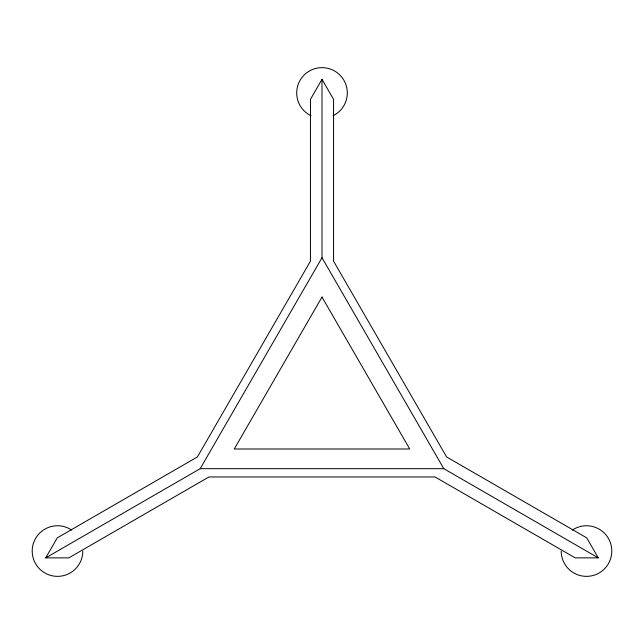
<?xml version="1.0" encoding="UTF-8"?>
<svg xmlns="http://www.w3.org/2000/svg" width="644" height="644" viewBox="0 0 644 644"><rect width="100%" height="100%" fill="white"/><g stroke="black" fill="none" stroke-linecap="round" stroke-linejoin="round"><path stroke-width="0.97" d="M45.716 557.865L57.268 537.853L197.394 456.95L310.448 261.142L310.448 99.337L322 79.325L333.552 99.337L333.552 261.142L446.606 456.95L586.732 537.853L598.284 557.865L575.173 557.865L435.054 476.963L208.946 476.963L68.828 557.865L45.716 557.865L200.203 468.671L322 257.713L322 79.325M200.203 468.671L443.796 468.671L598.284 557.865M322 257.713L443.796 468.671M311.012 115.751A25.317 25.317 0 0 1 302.213 77.167A25.317 25.317 0 0 1 341.787 77.167A25.317 25.317 0 0 1 332.988 115.751M82.826 551.055A25.317 25.317 0 0 1 52.502 575.865A25.317 25.317 0 0 1 34.188 541.226A25.317 25.317 0 0 1 71.766 530.133M572.234 530.133A25.317 25.317 0 0 1 609.812 541.226A25.317 25.317 0 0 1 591.498 575.865A25.317 25.317 0 0 1 561.174 551.055M322 297.053L234.271 448.997L409.729 448.997L322 297.053"/></g></svg>
